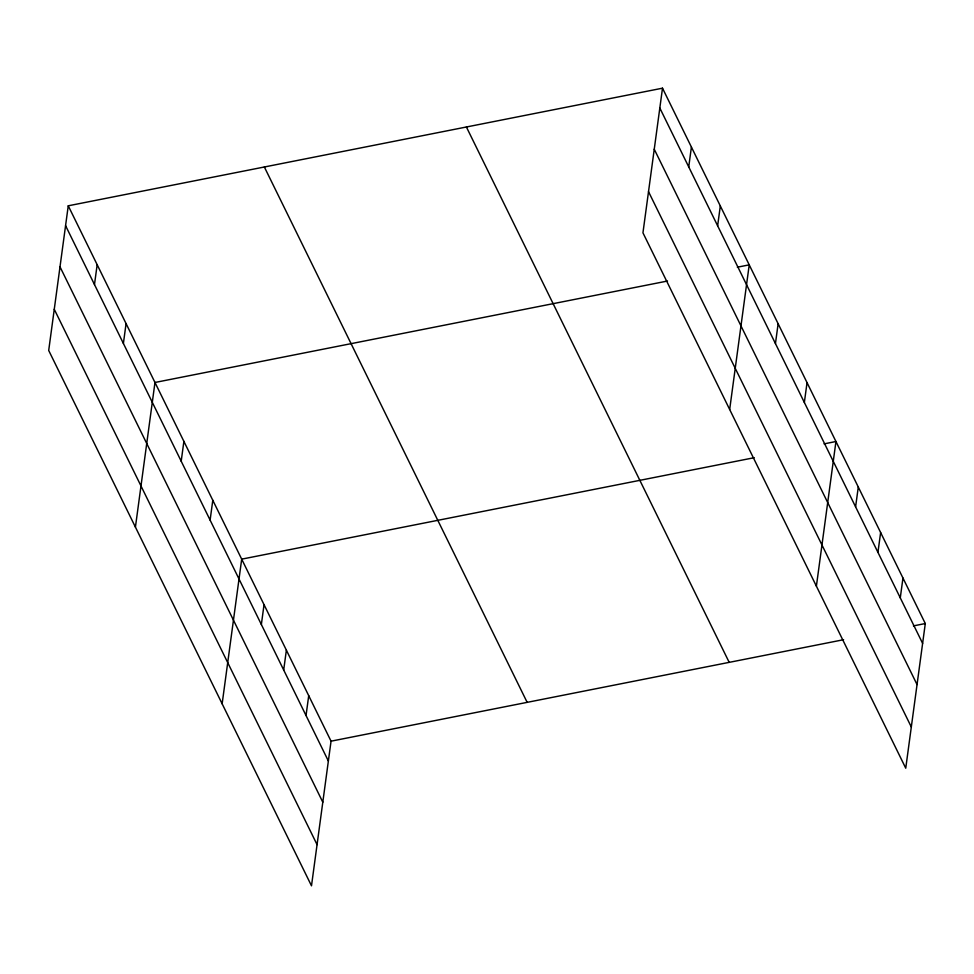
<?xml version="1.0" encoding="UTF-8"?>
<svg xmlns="http://www.w3.org/2000/svg" width="974" height="974" viewBox="0 0 974 974"><rect width="100%" height="100%" fill="white"/><g stroke="black" fill="none" stroke-linecap="round" stroke-linejoin="round"><path stroke-width="1.46" d="M68.253 205.806L48.7 350.457L311.497 885.816L331.05 741.177L68.253 205.806L662.503 88.184L925.3 623.543L905.747 768.194L642.95 232.823L662.503 88.184M94.478 284.554L97.169 264.697M123.394 343.445L126.072 323.587M135.423 527.129L154.976 382.478L667.519 281.023M181.201 461.213L183.891 441.368M210.116 520.104L212.795 500.259M222.145 703.8L241.698 559.149L754.241 457.695M261.361 624.504L264.039 604.659M283.69 670.015L286.38 650.157M306.031 715.513L308.721 695.667M688.728 166.919L691.406 147.074M717.631 225.81L720.322 205.964M729.672 409.494L749.225 264.855L737.342 267.205M775.45 343.591L778.129 323.733M804.354 402.481L807.044 382.624M816.395 586.165L835.948 441.514L824.065 443.876M855.598 506.87L858.289 487.024M877.939 552.38L880.63 532.534M900.28 597.878L902.959 578.032M331.05 741.177L843.594 639.711M913.417 625.892L925.3 623.543M659.824 108.029L922.621 643.388M654.248 149.217L917.045 684.576M648.514 191.647L911.311 727.006M466.4 126.997L729.197 662.357M264.356 166.992L527.153 702.351M65.575 225.664L328.372 761.023M60.011 266.839L322.808 802.199M54.264 309.282L317.061 844.641"/></g></svg>
